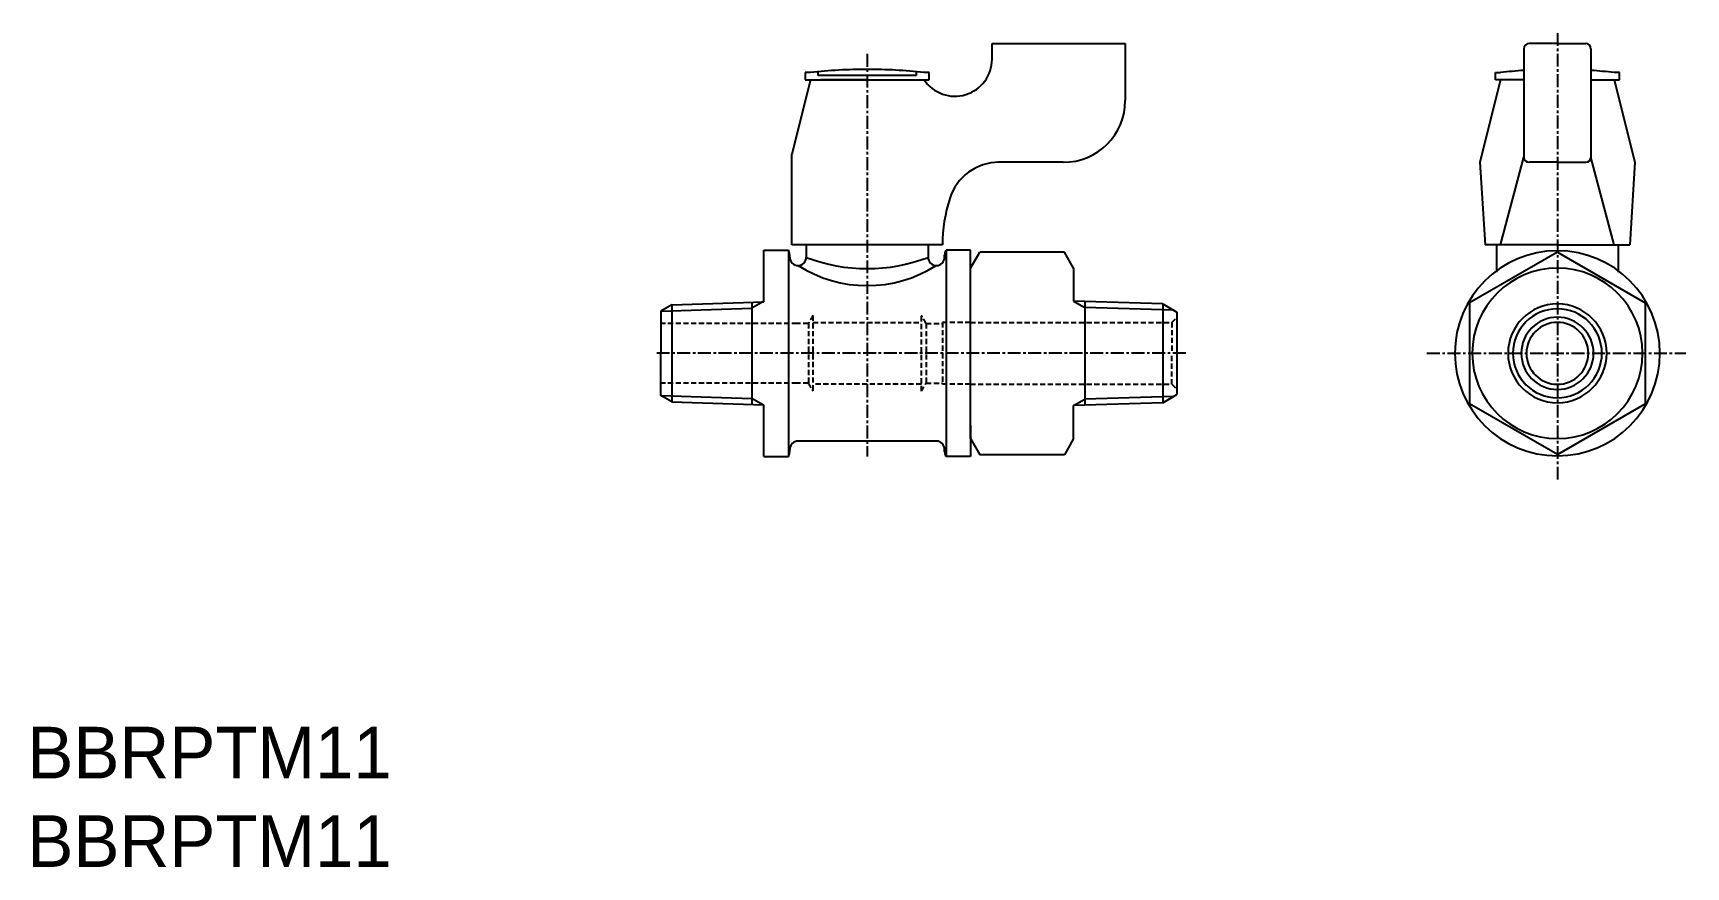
# Model space of a CAD drawing. Extents: x -69 to 91, y 241 to 321.
import ezdxf

# ---------------------------------------------------------------- set-up
doc = ezdxf.new("R2010")
doc.units = 0
doc.linetypes.add('CENTER', pattern=[2, 1.25, -0.25, 0.25, -0.25])
doc.linetypes.add('DASHED', pattern=[0.75, 0.5, -0.25])
doc.layers.get('0').update_dxf_attribs({"linetype": 'CONTINUOUS'})
doc.layers.add('CENTER', color=1, linetype='CENTER')

msp = doc.modelspace()

# ---------------------------------------------------------------- linework, layer by layer
at = {"color": 7, "linetype": 'CONTINUOUS'}
for p, q in [((24.2, 320.32), (37.1, 320.32)), ((24.2, 318.82), (24.2, 320.32)), ((37.1, 320.32), (37.1, 314.82)), ((78.96, 320.32), (76.21, 320.32)), ((78.96, 320.32), (76.63, 320.32)), ((78.96, 320.32), (81.28, 320.32)), ((78.96, 320.32), (81.71, 320.32)), ((75.71, 319.82), (75.71, 309.32)), ((82.21, 319.82), (82.21, 309.32)), ((6.6, 317.52), (6.1, 317.52)), ((6.1, 317.52), (6.1, 316.82)), ((7.35, 317.22), (7.35, 317.59)), ((16.85, 317.22), (7.35, 317.22)), ((16.85, 317.59), (16.85, 317.22)), ((18.1, 317.52), (17.6, 317.52)), ((18.1, 316.82), (18.1, 317.52)), ((72.96, 317.52), (73.46, 317.52)), ((72.96, 316.82), (72.96, 317.52)), ((84.96, 317.52), (84.46, 317.52)), ((84.96, 316.82), (84.96, 317.52)), ((6.6, 316.82), (4.8, 309.62)), ((6.1, 316.82), (7.75, 316.82)), ((6.6, 316.82), (17.6, 316.82)), ((12.1, 316.82), (7.6, 316.82)), ((16.45, 316.82), (18.1, 316.82)), ((73.46, 316.82), (71.46, 308.82)), ((74.46, 316.82), (72.96, 316.82)), ((75.66, 316.82), (73.46, 316.82)), ((82.26, 316.82), (84.46, 316.82)), ((83.46, 316.82), (84.96, 316.82)), ((84.46, 316.82), (86.46, 308.82)), ((4.8, 300.82), (4.8, 309.62)), ((73.46, 300.82), (75.71, 309.32)), ((84.46, 300.82), (82.21, 309.32)), ((31.1, 308.82), (24.77, 308.82)), ((71.46, 308.82), (71.96, 300.82)), ((78.96, 308.82), (76.21, 308.82)), ((78.96, 308.82), (81.71, 308.82)), ((86.46, 308.82), (85.96, 300.82)), ((2.1, 295.32), (2.1, 300.32)), ((2.1, 300.32), (4.47, 300.32)), ((4.47, 300.32), (4.47, 280.32)), ((4.6, 299.62), (4.6, 299.82)), ((19.4, 300.82), (4.8, 300.82)), ((6.2, 300.82), (6.2, 299.62)), ((18, 300.82), (18, 299.62)), ((19.6, 299.62), (19.6, 299.82)), ((19.74, 300.32), (19.74, 280.32)), ((22.1, 300.32), (19.74, 300.32)), ((22.1, 282.07), (22.1, 300.32)), ((22.1, 298.57), (23.01, 300.13)), ((31.2, 300.13), (23.01, 300.13)), ((32.1, 298.57), (31.2, 300.13)), ((78.96, 300.12), (70.46, 295.21)), ((78.96, 300.82), (71.96, 300.82)), ((73.06, 300.82), (73.06, 298.17)), ((78.96, 300.82), (85.96, 300.82)), ((78.96, 300.12), (87.46, 295.21)), ((84.86, 300.82), (84.86, 298.17)), ((5.4, 298.82), (5.4, 298.82)), ((18.8, 298.82), (18.8, 298.82)), ((32.1, 298.57), (32.1, 295.37)), ((-6.83, 295), (-7.9, 294.39)), ((-6.83, 295), (2.1, 295.32)), ((-6.83, 295), (-6.83, 285.63)), ((0.94, 295.28), (0.94, 285.36)), ((40.75, 295.1), (32.1, 295.37)), ((33.17, 295.34), (33.17, 285.3)), ((40.75, 295.1), (42.1, 294.32)), ((40.75, 295.1), (40.75, 285.53)), ((70.46, 295.21), (70.46, 285.42)), ((87.46, 295.21), (87.46, 285.42)), ((-7.9, 294.39), (-7.9, 290.32)), ((42.1, 294.32), (42.1, 286.32)), ((-7.9, 286.24), (-7.9, 290.32)), ((-6.83, 285.63), (-7.9, 286.24)), ((-6.83, 285.63), (2.1, 285.32)), ((2.1, 280.32), (2.1, 285.32)), ((40.75, 285.53), (32.1, 285.26)), ((32.1, 282.07), (32.1, 285.26)), ((40.75, 285.53), (42.1, 286.32)), ((78.96, 280.52), (70.46, 285.42)), ((78.96, 280.52), (87.46, 285.42)), ((22.1, 282.32), (22.1, 284.07)), ((18.8, 281.82), (5.4, 281.82)), ((22.1, 282.32), (22.1, 283.32)), ((22.1, 282.32), (22.1, 283.32)), ((22.1, 283.32), (22.1, 280.32)), ((22.1, 282.07), (23.01, 280.5)), ((32.1, 282.07), (31.2, 280.5)), ((2.1, 280.32), (4.47, 280.32)), ((4.6, 280.82), (4.6, 281.02)), ((19.6, 280.82), (19.6, 281.02)), ((22.1, 280.32), (19.74, 280.32)), ((31.2, 280.5), (23.01, 280.5))]:
    msp.add_line(p, q, dxfattribs=at)
at = {"color": 3, "linetype": 'CONTINUOUS'}
for p, q in [((-7.9, 294.39), (0.94, 294.7)), ((2, 295.32), (0.94, 294.7)), ((32.1, 295.37), (33.17, 294.76)), ((41.81, 294.49), (33.17, 294.76)), ((-7.9, 286.24), (0.94, 285.93)), ((2, 285.32), (0.94, 285.93)), ((32.1, 285.26), (33.17, 285.88)), ((41.81, 286.15), (33.17, 285.88))]:
    msp.add_line(p, q, dxfattribs=at)
at = {"color": 3, "linetype": 'DASHED'}
for p, q in [((5.3, 293.22), (-7.9, 293.22)), ((6.4, 293.22), (5.3, 293.22)), ((6.4, 293.22), (6.4, 287.42)), ((6.85, 293.98), (6.85, 286.66)), ((6.85, 293.32), (17.35, 293.32)), ((17.35, 286.66), (17.35, 293.98)), ((17.81, 293.22), (19.4, 293.22)), ((17.81, 293.22), (17.81, 287.42)), ((19.4, 293.32), (19.4, 287.32)), ((22.1, 293.32), (19.4, 293.32)), ((22.1, 293.32), (41.6, 293.32)), ((41.6, 293.32), (42.1, 293.82)), ((41.6, 293.32), (41.6, 290.32)), ((41.6, 287.32), (41.6, 290.32)), ((5.3, 287.42), (-7.9, 287.42)), ((6.4, 287.42), (5.3, 287.42)), ((17.35, 287.32), (6.85, 287.32)), ((17.81, 287.42), (19.4, 287.42)), ((22.1, 287.32), (19.4, 287.32)), ((22.1, 287.32), (41.6, 287.32)), ((41.6, 287.32), (42.1, 286.82))]:
    msp.add_line(p, q, dxfattribs=at)
at = {"color": 7, "linetype": 'CONTINUOUS'}
for centre, radius, start, end in [((76.21, 319.82), 0.5, 90, 180), ((81.71, 319.82), 0.5, 0, 90), ((20.6, 318.82), 3.6, 213.749, 0), ((12.1, 267.25), 50.57, 90, 96.2443), ((12.1, 267.25), 50.57, 83.7557, 90), ((78.96, 267.25), 50.57, 93.685, 96.2443), ((78.96, 267.25), 50.57, 83.7557, 86.315), ((31.1, 314.82), 6, 270, 0), ((76.21, 309.32), 0.5, 180, 270), ((81.71, 309.32), 0.5, 270, 0), ((24.87, 303.82), 5, 90, 162.5424), ((34.4, 300.82), 15, 162.5424, 180), ((3.6, 299.82), 1, 0, 30), ((5.4, 299.62), 0.8, 180, 270), ((5.4, 299.62), 0.8, 270, 0), ((12.1, 314.97), 16.45, 248.9795, 291.0205), ((18.8, 299.62), 0.8, 180, 270), ((18.8, 299.62), 0.8, 270, 0), ((20.6, 299.82), 1, 150, 180), ((78.96, 290.32), 9.93, 90, 270), ((78.96, 290.32), 9.93, 270, 90), ((12.1, 309.42), 12.54, 237.7176, 302.2824), ((78.96, 290.32), 8.25, 90, 270), ((78.96, 290.32), 8.25, 270, 90), ((78.96, 290.32), 4.78, 90, 270), ((78.96, 290.32), 4.78, 270, 90), ((78.96, 290.32), 3.5, 90, 270), ((78.96, 290.32), 3, 90, 270), ((78.96, 290.32), 3.5, 270, 90), ((78.96, 290.32), 3, 270, 90), ((5.4, 281.02), 0.8, 90, 180), ((18.8, 281.02), 0.8, 0, 90), ((3.6, 280.82), 1, 330, 0), ((20.6, 280.82), 1, 180, 210)]:
    msp.add_arc(centre, radius, start, end, dxfattribs=at)
at = {"color": 3, "linetype": 'CONTINUOUS'}
for start, end in [(90, 270), (270, 90)]:
    msp.add_arc((78.96, 290.32), 4.31, start, end, dxfattribs=at)
at = {"color": 3, "linetype": 'DASHED'}
for start, end in [(145.1161, 153.0556), (26.9444, 34.8839), (206.9444, 214.8839), (325.1161, 333.0556)]:
    msp.add_arc((12.1, 290.32), 6.4, start, end, dxfattribs=at)
at = {"layer": 'CENTER', "color": 1, "linetype": 'CENTER'}
for p, q in [((78.96, 321.34), (78.96, 277.9)), ((12.1, 319.32), (12.1, 280.32)), ((42.96, 290.32), (-8.5, 290.32)), ((66.32, 290.32), (91.41, 290.32))]:
    msp.add_line(p, q, dxfattribs=at)

# ---------------------------------------------------------------- texts
at = {"color": 7, "linetype": 'CONTINUOUS'}
for p in [(-69.25, 249.15), (-69.25, 240.58)]:
    msp.add_text('BBRPTM11', height=5, dxfattribs=at).set_placement(p)

doc.saveas('drawing.dxf')
